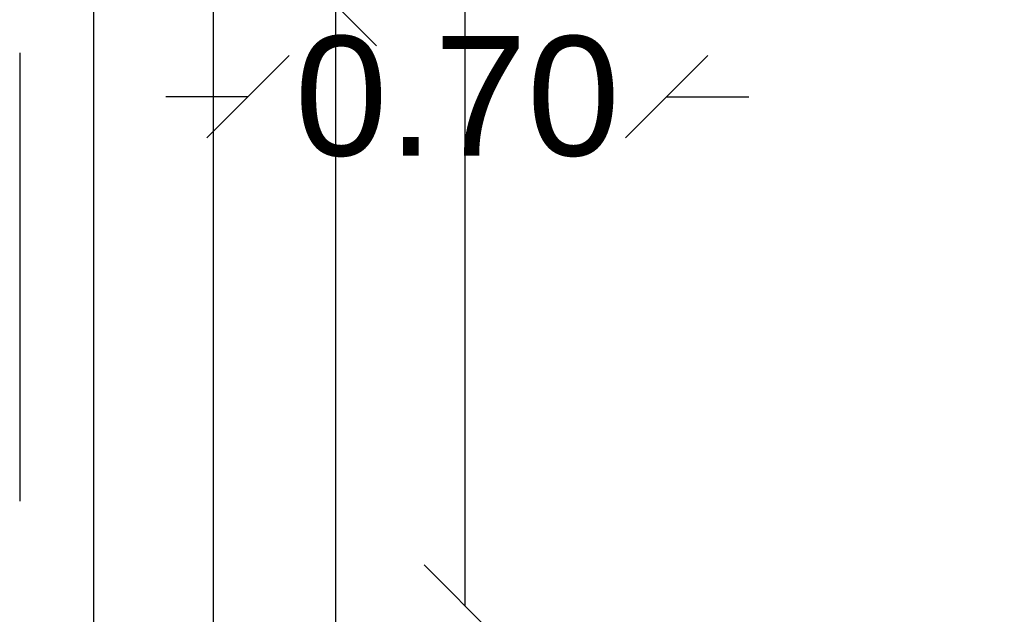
# Model space of a CAD drawing. Header units: metres. Extents: x -355 to 973, y -73 to 238.
# Drawn here: x 701.009 to 702.668, y 217.709 to 218.703 of the extents above; entities that cross this region are included whole.
import ezdxf

# ---------------------------------------------------------------- set-up
doc = ezdxf.new("R2010")
doc.units = ezdxf.units.M
doc.header["$LTSCALE"] = 3
doc.header["$MEASUREMENT"] = 0
doc.linetypes.add('1', pattern=[30, 6, 6, 6, 6, 6])
doc.linetypes.add('202$0$HIDDEN', pattern=[0.375, 0.25, -0.125])
doc.layers.add('05', color=21, linetype='Continuous', lineweight=5)
doc.styles.get("Standard").update_dxf_attribs({"font": 'arial.ttf'})
doc.dimstyles.new('ahmad', dxfattribs={"dimtxt": 0.2, "dimasz": 0.1375, "dimexe": 0, "dimexo": 0.0625, "dimgap": 0.09, "dimtad": 0, "dimzin": 0, "dimdsep": 46, "dimtxsty": 'Standard', "dimblk": 'OBLIQUE', "dimcen": 0.09, "dimclrd": 245, "dimclrt": 61, "dimadec": 0, "dimazin": 0, "dimtfac": 1, "dimtofl": 0, "dimtmove": 0, "dimatfit": 3, "dimldrblk": 'OBLIQUE', "dimfxl": 0, "dimfxlon": 1, "dimtolj": 1, "dimtzin": 0, "dimlwd": 13, "dimarcsym": 0})

# ---------------------------------------------------------------- blocks, each defined once
blk = doc.blocks.new('_Oblique')
at = {"color": 0, "linetype": 'ByBlock', "lineweight": -2}
blk.add_line((-0.5, -0.5), (0.5, 0.5), dxfattribs=at)
blk = doc.blocks.new('*D417')
at = {"color": 245, "lineweight": 13, "transparency": 16777216}
for p, q in [((701.537, 218.7279), (701.537, 216.8096)), ((701.537, 214.2225), (701.537, 216.1407))]:
    blk.add_line(p, q, dxfattribs=at)
at = {"layer": 'Defpoints', "color": 0, "transparency": 16777216}
for p in [(701.3323, 218.7279), (701.3323, 214.2225), (701.537, 214.2225)]:
    blk.add_point(p, dxfattribs=at)
at = {"color": 245, "lineweight": 13, "transparency": 16777216, "xscale": 0.1375, "yscale": 0.1375, "zscale": 0.1375}
for p, rotation in [((701.537, 218.7279), 90), ((701.537, 214.2225), 270)]:
    blk.add_blockref('_Oblique', p, dxfattribs=dict(at, rotation=rotation))
at = {"color": 61, "transparency": 16777216, "insert": (701.537, 216.4752), "char_height": 0.2, "attachment_point": 5, "rotation": 90}
blk.add_mtext('\\A1;4.51', dxfattribs=at)
blk = doc.blocks.new('*D423')
at = {"color": 245, "lineweight": 13, "transparency": 16777216}
for p, q in [((701.7538, 230.6225), (701.7538, 224.5901)), ((701.7538, 217.7225), (701.7538, 223.7548))]:
    blk.add_line(p, q, dxfattribs=at)
at = {"layer": 'Defpoints', "color": 0, "transparency": 16777216}
for p in [(701.3323, 230.6225), (701.7538, 230.6225), (706.9635, 217.7225)]:
    blk.add_point(p, dxfattribs=at)
at = {"color": 245, "lineweight": 13, "transparency": 16777216, "xscale": 0.1375, "yscale": 0.1375, "zscale": 0.1375}
for p, rotation in [((701.7538, 230.6225), 90), ((701.7538, 217.7225), 270)]:
    blk.add_blockref('_Oblique', p, dxfattribs=dict(at, rotation=rotation))
at = {"color": 61, "transparency": 16777216, "insert": (701.7538, 224.1725), "char_height": 0.2, "attachment_point": 5, "rotation": 90}
blk.add_mtext('\\A1;12.90', dxfattribs=at)
blk = doc.blocks.new('*D432')
at = {"color": 245, "lineweight": 13, "transparency": 16777216}
for p, q in [((701.3906, 218.5741), (701.2531, 218.5741)), ((702.0906, 218.5741), (702.2281, 218.5741))]:
    blk.add_line(p, q, dxfattribs=at)
at = {"layer": 'Defpoints', "color": 0, "transparency": 16777216}
for p in [(701.3906, 218.7279), (702.0906, 218.7279), (701.3906, 218.5741)]:
    blk.add_point(p, dxfattribs=at)
at = {"color": 245, "lineweight": 13, "transparency": 16777216, "xscale": 0.1375, "yscale": 0.1375, "zscale": 0.1375}
blk.add_blockref('_Oblique', (701.3906, 218.5741), dxfattribs=at)
at = {"color": 245, "lineweight": 13, "transparency": 16777216, "xscale": 0.1375, "yscale": 0.1375, "zscale": 0.1375, "rotation": 180}
blk.add_blockref('_Oblique', (702.0906, 218.5741), dxfattribs=at)
at = {"color": 61, "transparency": 16777216, "insert": (701.7406, 218.5741), "char_height": 0.2, "attachment_point": 5}
blk.add_mtext('\\A1;0.70', dxfattribs=at)

msp = doc.modelspace()

# ---------------------------------------------------------------- linework, layer by layer
at = {"layer": '05', "linetype": '202$0$HIDDEN'}
msp.add_line((701.0093, 231.0225), (701.0093, 206.1455), dxfattribs=at)
at = {"layer": '05', "color": 0, "linetype": '1'}
msp.add_line((701.1323, 231.0225), (701.1323, 214.0225), dxfattribs=at)
for points in [[(714.0093, 206.1455), (714.0093, 231.0225), (701.1323, 231.0225), (701.1323, 206.1455)], [(713.8093, 206.3455), (713.8093, 230.8225), (701.3323, 230.8225), (701.3323, 206.3455)]]:
    msp.add_lwpolyline(points, close=True, dxfattribs=at)

# ---------------------------------------------------------------- dimensions: what is measured, and where the dimension line sits
for base, p1, p2, angle, picture, middle in [((701.7538, 230.6225), (706.9635, 217.7225), (701.3323, 230.6225), 90, '*D423', (701.7538, 224.1725)), ((701.537, 214.2225), (701.3323, 218.7279), (701.3323, 214.2225), 90, '*D417', (701.537, 216.4752)), ((701.3906, 218.5741), (702.0906, 218.7279), (701.3906, 218.7279), 180, '*D432', (701.7406, 218.5741))]:
    dim = msp.add_linear_dim(base=base, p1=p1, p2=p2, angle=angle, dimstyle='ahmad')
    dim.commit()
    dim.dimension.update_dxf_attribs({"geometry": picture, "text_midpoint": middle})

doc.saveas('drawing.dxf')
